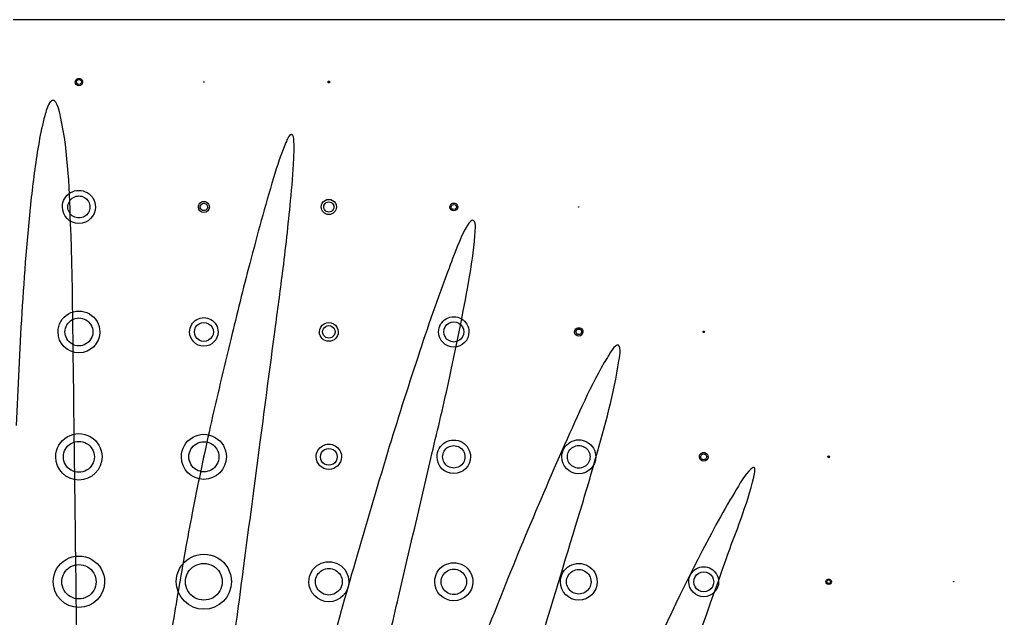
# Model space of a CAD drawing. Extents: x 9 to 391, y 39 to 560.
# Drawn here: x 201.8 to 327.1, y 483.3 to 560 of the extents above; entities that cross this region are included whole.
import ezdxf

# ---------------------------------------------------------------- set-up
doc = ezdxf.new("R2010")
doc.units = 0
doc.layers.add('Capa_1', color=7, linetype='CONTINUOUS')
doc.layers.add('Capa_2', color=7, linetype='CONTINUOUS')

msp = doc.modelspace()

# ---------------------------------------------------------------- linework, layer by layer
at = {"layer": 'Capa_1', "color": 7}
msp.add_lwpolyline([(9.38403, 559.9909), (390.61597, 559.9909), (390.61597, 40.0091), (9.38403, 40.0091)], close=True, dxfattribs=at)
for points in [[(207.03212, 547.58504), (206.94602, 547.97664), (206.46894, 550.5464), (205.66086, 549.3624)], [(205.66086, 549.3624), (205.33158, 548.88001), (205.17473, 548.23344), (205.0188, 547.68041)], [(205.0188, 547.68041), (204.70786, 546.57712), (204.48588, 545.44907), (204.28226, 544.32103)], [(208.35568, 533.00384), (208.15941, 537.84344), (208.07777, 542.83714), (207.03212, 547.58504)], [(236.75937, 545.16202), (236.37872, 545.58114), (236.01549, 544.53563), (235.89167, 544.25867)], [(204.28226, 544.32103), (203.85942, 541.97596), (203.55123, 539.60797), (203.29257, 537.23998)], [(235.89167, 544.25867), (235.23861, 542.79586), (234.77264, 541.23769), (234.30761, 539.70795)], [(236.91164, 544.27333), (236.89794, 544.49069), (236.92064, 544.98501), (236.75937, 545.16202)], [(236.90164, 542.20616), (236.92924, 542.89309), (236.95574, 543.58642), (236.91164, 544.27333)], [(236.4889, 536.77408), (236.66041, 538.58081), (236.82735, 540.39211), (236.90164, 542.20616)], [(234.30761, 539.70795), (233.20693, 536.08166), (232.22, 532.42421), (231.25873, 528.75942)], [(203.29257, 537.23998), (202.75415, 532.3105), (202.37624, 527.36266), (202.07264, 522.41299)], [(235.45976, 527.52406), (235.84959, 530.60007), (236.19538, 533.68708), (236.4889, 536.77408)], [(259.90583, 534.27862), (259.02253, 534.6684), (257.00188, 528.73374), (256.77257, 528.13303)], [(260.07093, 532.27472), (260.09113, 532.56821), (260.33876, 534.08694), (259.90583, 534.27862)], [(208.57674, 523.69237), (208.53814, 526.79589), (208.48144, 529.90307), (208.35568, 533.00384)], [(259.31147, 526.56752), (259.63525, 528.45493), (259.94068, 530.36346), (260.07093, 532.27472)], [(231.25873, 528.75942), (230.41029, 525.52292), (229.6178, 522.27359), (228.83357, 519.0215)], [(256.77257, 528.13303), (255.33251, 524.36919), (254.01261, 520.55675), (252.76425, 516.72504)], [(234.50308, 520.28161), (234.82228, 522.69546), (235.1534, 525.10839), (235.45976, 527.52406)], [(256.70194, 513.48028), (257.64394, 517.83016), (258.5575, 522.18004), (259.31147, 526.56752)], [(208.69962, 513.89849), (208.65842, 517.16342), (208.61792, 520.42744), (208.57674, 523.69237)], [(202.07264, 522.41299), (201.77822, 517.61556), (201.54799, 512.81355), (201.36729, 508.01063)], [(232.59799, 505.85999), (233.23273, 510.66751), (233.86837, 515.4741), (234.50308, 520.28161)], [(228.83357, 519.0215), (227.93376, 515.28885), (227.02937, 511.55894), (226.19286, 507.81161)], [(278.47519, 518.27313), (278.00374, 518.55102), (277.20207, 516.98092), (277.0489, 516.72779)], [(278.51089, 516.28117), (278.55309, 516.58564), (278.89429, 518.02734), (278.47519, 518.27313)], [(252.76425, 516.72504), (251.44253, 512.66957), (250.12355, 508.61225), (248.89353, 504.52741)], [(277.0489, 516.72779), (274.90716, 513.18682), (273.2644, 509.31383), (271.57944, 505.54174)], [(275.56566, 503.88452), (276.6966, 507.95101), (277.93579, 512.09178), (278.51089, 516.28117)], [(208.91701, 496.55678), (208.84461, 502.33735), (208.77209, 508.11793), (208.69962, 513.89849)], [(254.44738, 503.77906), (255.20227, 507.01097), (256.00025, 510.23646), (256.70194, 513.48028)], [(226.19286, 507.81161), (225.42422, 504.36968), (224.70418, 500.91674), (224.02543, 497.45554)], [(230.50671, 490.03059), (231.2038, 495.30674), (231.9009, 500.58382), (232.59799, 505.85999)], [(271.57944, 505.54174), (269.73214, 501.40648), (267.96188, 497.24094), (266.21546, 493.06257)], [(248.89353, 504.52741), (247.48834, 499.86114), (246.13267, 495.17927), (244.75224, 490.50566)], [(272.98366, 495.11415), (273.87153, 498.02966), (274.74841, 500.94792), (275.56566, 503.88452)], [(250.30241, 486.02096), (251.68377, 491.94002), (253.06603, 497.85999), (254.44738, 503.77906)], [(295.79515, 501.39732), (295.89045, 501.80175), (296.22167, 503.12332), (295.46312, 502.45107)], [(292.2528, 490.8835), (293.47731, 494.32911), (294.95223, 497.83065), (295.79515, 501.39732)], [(295.46312, 502.45107), (294.58624, 501.6752), (293.9772, 500.46002), (293.37366, 499.47686)], [(293.37366, 499.47686), (292.52614, 498.09662), (291.7254, 496.68518), (290.95308, 495.26181)], [(209.18759, 474.97157), (209.09769, 482.16634), (209.0069, 489.36109), (208.91701, 496.55678)], [(224.02543, 497.45554), (223.38153, 494.1677), (222.778, 490.86883), (222.22491, 487.56446)], [(267.88017, 478.35113), (269.58164, 483.93911), (271.28219, 489.52618), (272.98366, 495.11415)], [(290.95308, 495.26181), (287.76755, 489.38678), (284.88927, 483.34482), (282.1183, 477.26527)], [(266.21546, 493.06257), (264.53327, 489.03734), (262.92994, 484.98004), (261.33212, 480.92089)], [(244.75224, 490.50566), (243.52406, 486.34745), (242.40871, 482.15257), (241.24199, 477.97603)], [(284.29673, 468.5004), (286.94845, 475.96113), (289.60016, 483.42278), (292.2528, 490.8835)], [(228.95841, 478.3117), (229.47482, 482.21769), (229.9903, 486.12368), (230.50671, 490.03059)], [(222.22491, 487.56446), (221.68925, 484.37015), (221.15358, 481.17585), (220.64728, 477.97695)], [(248.10289, 476.42244), (248.8119, 479.62776), (249.55578, 482.8239), (250.30241, 486.02096)]]:
    msp.add_open_spline(points, degree=3, dxfattribs=at)
at = {"layer": 'Capa_2', "color": 5}
for points in [[(209.697758, 551.990904)], [(225.403631, 551.990904)], [(241.462462, 551.990904)], [(210.795796, 535.990905)], [(225.854612, 535.990904)], [(242.031087, 535.990904)], [(257.717358, 535.990905)], [(273.403631, 535.990904)], [(211.168346, 519.990904)], [(226.599711, 519.990905)], [(242.187951, 519.990905)], [(258.678143, 519.990905)], [(273.736969, 519.990904)], [(289.442852, 519.990904)], [(211.364421, 503.990905)], [(227.305599, 503.990905)], [(242.462458, 503.990905)], [(258.815397, 503.990905)], [(274.835007, 503.990905)], [(289.75658, 503.990905)], [(305.462462, 503.990905)], [(211.580106, 487.990905)], [(227.73697, 487.990905)], [(243.089914, 487.990905)], [(259.011482, 487.990905)], [(274.95265, 487.990905)], [(290.658533, 487.990905)], [(305.619316, 487.990906)], [(321.403631, 487.990905)]]:
    msp.add_lwpolyline(points, close=True, dxfattribs=at)
at = {"layer": 'Capa_2', "color": 7}
for points in [[(209.854621, 551.990904)], [(225.413434, 551.990904)], [(241.501678, 551.990904)], [(211.501678, 535.990905)], [(226.089906, 535.990904)], [(242.354616, 535.990904)], [(257.884025, 535.990905)], [(273.413434, 535.990904)], [(212.060502, 519.990904)], [(227.207554, 519.990905)], [(242.589911, 519.990905)], [(259.325202, 519.990905)], [(273.91344, 519.990904)], [(289.472263, 519.990904)], [(212.354617, 503.990905)], [(228.266383, 503.990905)], [(243.001673, 503.990905)], [(259.531083, 503.990905)], [(275.560497, 503.990905)], [(289.942854, 503.990905)], [(305.501678, 503.990905)], [(212.678145, 487.990905)], [(228.913441, 487.990905)], [(243.942855, 487.990905)], [(259.825207, 487.990905)], [(275.736964, 487.990905)], [(291.295788, 487.990905)], [(305.736963, 487.990906)], [(321.413434, 487.990905)]]:
    msp.add_lwpolyline(points, close=True, dxfattribs=at)
for points in [[(208.913444, 551.990904), (208.913444, 552.159029), (209.003138, 552.314383), (209.148738, 552.398446)], [(209.384033, 551.520316), (209.124134, 551.520316), (208.913444, 551.731006), (208.913444, 551.990904)], [(209.148738, 552.398446), (209.294339, 552.482508), (209.473726, 552.482508), (209.619327, 552.398446)], [(209.854621, 551.990904), (209.854621, 551.731006), (209.643931, 551.520316), (209.384033, 551.520316)], [(209.619327, 552.398446), (209.764927, 552.314383), (209.854621, 552.159029), (209.854621, 551.990904)], [(225.354611, 551.990904), (225.354611, 552.001412), (225.360217, 552.011122), (225.369317, 552.016376)], [(225.384023, 551.961493), (225.367779, 551.961493), (225.354611, 551.974661), (225.354611, 551.990904)], [(225.369317, 552.016376), (225.378417, 552.02163), (225.389629, 552.02163), (225.398729, 552.016376)], [(225.413434, 551.990904), (225.413434, 551.974661), (225.400266, 551.961493), (225.384023, 551.961493)], [(225.398729, 552.016376), (225.407829, 552.011122), (225.413434, 552.001412), (225.413434, 551.990904)], [(241.266384, 551.990904), (241.266384, 552.032936), (241.288807, 552.071774), (241.325207, 552.09279)], [(241.384031, 551.873257), (241.319056, 551.873257), (241.266384, 551.92593), (241.266384, 551.990904)], [(241.325207, 552.09279), (241.361607, 552.113805), (241.406454, 552.113805), (241.442854, 552.09279)], [(241.501678, 551.990904), (241.501678, 551.92593), (241.449005, 551.873257), (241.384031, 551.873257)], [(241.442854, 552.09279), (241.479254, 552.071774), (241.501678, 552.032936), (241.501678, 551.990904)], [(207.266385, 535.990905), (207.266385, 536.747467), (207.670006, 537.446559), (208.325208, 537.824841)], [(208.325208, 537.824841), (208.98041, 538.203122), (209.787653, 538.203122), (210.442855, 537.824841)], [(210.442855, 537.824841), (211.098057, 537.446559), (211.501678, 536.747467), (211.501678, 535.990905)], [(224.678142, 535.990904), (224.678142, 536.243092), (224.812682, 536.476122), (225.031083, 536.602216)], [(225.031083, 536.602216), (225.249483, 536.72831), (225.518564, 536.72831), (225.736965, 536.602216)], [(225.736965, 536.602216), (225.955366, 536.476122), (226.089906, 536.243092), (226.089906, 535.990904)], [(240.41344, 535.990904), (240.41344, 536.337662), (240.598433, 536.65808), (240.898734, 536.831458)], [(240.898734, 536.831458), (241.199035, 537.004837), (241.569021, 537.004837), (241.869322, 536.831458)], [(241.869322, 536.831458), (242.169623, 536.65808), (242.354616, 536.337662), (242.354616, 535.990904)], [(256.884025, 535.990905), (256.884025, 536.169538), (256.979325, 536.334601), (257.134025, 536.423918)], [(257.134025, 536.423918), (257.288726, 536.513234), (257.479325, 536.513234), (257.634025, 536.423918)], [(257.634025, 536.423918), (257.788726, 536.334601), (257.884025, 536.169538), (257.884025, 535.990905)], [(209.384032, 533.873258), (208.214487, 533.873258), (207.266385, 534.821361), (207.266385, 535.990905)], [(211.501678, 535.990905), (211.501678, 534.821361), (210.553576, 533.873258), (209.384032, 533.873258)], [(225.384024, 535.285022), (224.994176, 535.285022), (224.678142, 535.601056), (224.678142, 535.990904)], [(226.089906, 535.990904), (226.089906, 535.601056), (225.773872, 535.285022), (225.384024, 535.285022)], [(241.384028, 535.020316), (240.847987, 535.020316), (240.41344, 535.454863), (240.41344, 535.990904)], [(242.354616, 535.990904), (242.354616, 535.454863), (241.920069, 535.020316), (241.384028, 535.020316)], [(257.384025, 535.490905), (257.107883, 535.490905), (256.884025, 535.714763), (256.884025, 535.990905)], [(257.884025, 535.990905), (257.884025, 535.714763), (257.660168, 535.490905), (257.384025, 535.490905)], [(273.354611, 535.990904), (273.354611, 536.001412), (273.360217, 536.011122), (273.369317, 536.016376)], [(273.384023, 535.961493), (273.367779, 535.961493), (273.354611, 535.974661), (273.354611, 535.990904)], [(273.369317, 536.016376), (273.378417, 536.02163), (273.389629, 536.02163), (273.398729, 536.016376)], [(273.413434, 535.990904), (273.413434, 535.974661), (273.400266, 535.961493), (273.384023, 535.961493)], [(273.398729, 536.016376), (273.407829, 536.011122), (273.413434, 536.001412), (273.413434, 535.990904)], [(208.045797, 522.308796), (208.8739, 522.786901), (209.894164, 522.786901), (210.722267, 522.308796)], [(206.707562, 519.990904), (206.707562, 520.947115), (207.217694, 521.83069), (208.045797, 522.308796)], [(210.722267, 522.308796), (211.55037, 521.83069), (212.060502, 520.947115), (212.060502, 519.990904)], [(223.560496, 519.990905), (223.560496, 520.642389), (223.908058, 521.244386), (224.47226, 521.570128)], [(224.47226, 521.570128), (225.036462, 521.89587), (225.731588, 521.89587), (226.29579, 521.570128)], [(226.29579, 521.570128), (226.859992, 521.244386), (227.207554, 520.642389), (227.207554, 519.990905)], [(255.442849, 519.990905), (255.442849, 520.68442), (255.812835, 521.325255), (256.413437, 521.672013)], [(256.413437, 521.672013), (257.014039, 522.018771), (257.754012, 522.018771), (258.354614, 521.672013)], [(258.354614, 521.672013), (258.955216, 521.325255), (259.325202, 520.68442), (259.325202, 519.990905)], [(240.178147, 519.990905), (240.178147, 520.421725), (240.407987, 520.81982), (240.781088, 521.03523)], [(240.781088, 521.03523), (241.154189, 521.25064), (241.613869, 521.25064), (241.98697, 521.03523)], [(241.98697, 521.03523), (242.360071, 520.81982), (242.589911, 520.421725), (242.589911, 519.990905)], [(272.854616, 519.990904), (272.854616, 520.180045), (272.955521, 520.354818), (273.119322, 520.449388)], [(273.119322, 520.449388), (273.283123, 520.543959), (273.484933, 520.543959), (273.648734, 520.449388)], [(273.648734, 520.449388), (273.812534, 520.354818), (273.91344, 520.180045), (273.91344, 519.990904)], [(209.384032, 517.314434), (207.905858, 517.314434), (206.707562, 518.512731), (206.707562, 519.990904)], [(212.060502, 519.990905), (212.060502, 518.512731), (210.862206, 517.314434), (209.384032, 517.314434)], [(225.384025, 518.167376), (224.376918, 518.167376), (223.560496, 518.983798), (223.560496, 519.990905)], [(227.207554, 519.990905), (227.207554, 518.983798), (226.391132, 518.167376), (225.384025, 518.167376)], [(241.384029, 518.785023), (240.718039, 518.785023), (240.178147, 519.324915), (240.178147, 519.990905)], [(242.589911, 519.990905), (242.589911, 519.324915), (242.050019, 518.785023), (241.384029, 518.785023)], [(257.384026, 518.049729), (256.311943, 518.049728), (255.442849, 518.918823), (255.442849, 519.990905)], [(259.325202, 519.990905), (259.325202, 518.918823), (258.456108, 518.049729), (257.384026, 518.049729)], [(273.384028, 519.461493), (273.091642, 519.461493), (272.854616, 519.698518), (272.854616, 519.990904)], [(273.91344, 519.990904), (273.91344, 519.698518), (273.676414, 519.461493), (273.384028, 519.461493)], [(289.295793, 519.990904), (289.295793, 520.022428), (289.31261, 520.051557), (289.33991, 520.067318)], [(289.384028, 519.902669), (289.335297, 519.902669), (289.295793, 519.942173), (289.295793, 519.990904)], [(289.33991, 520.067318), (289.367211, 520.08308), (289.400846, 520.08308), (289.428146, 520.067318)], [(289.472263, 519.990904), (289.472263, 519.942173), (289.432759, 519.902669), (289.384028, 519.902669)], [(289.428146, 520.067318), (289.455446, 520.051557), (289.472263, 520.022428), (289.472263, 519.990904)], [(206.413441, 503.990905), (206.413441, 505.052194), (206.979632, 506.032865), (207.898735, 506.56351)], [(207.898735, 506.56351), (208.817838, 507.094154), (209.95022, 507.094154), (210.869323, 506.56351)], [(210.869323, 506.56351), (211.788426, 506.032865), (212.354617, 505.052194), (212.354617, 503.990905)], [(222.501678, 503.990905), (222.501678, 505.02067), (223.051051, 505.972213), (223.942854, 506.487095)], [(223.942854, 506.487095), (224.834657, 507.001978), (225.933404, 507.001978), (226.825207, 506.487095)], [(226.825207, 506.487095), (227.71701, 505.972213), (228.266383, 505.02067), (228.266383, 503.990905)], [(239.766379, 503.990905), (239.766379, 504.568834), (240.074701, 505.102863), (240.575203, 505.391828)], [(240.575203, 505.391828), (241.075705, 505.680793), (241.692348, 505.680793), (242.19285, 505.391828)], [(242.19285, 505.391828), (242.693352, 505.102863), (243.001673, 504.568834), (243.001673, 503.990905)], [(255.236966, 503.990905), (255.236966, 504.757975), (255.646193, 505.466777), (256.310495, 505.850312)], [(256.310495, 505.850312), (256.974797, 506.233848), (257.793251, 506.233848), (258.457554, 505.850312)], [(258.457554, 505.850312), (259.121856, 505.466777), (259.531083, 504.757975), (259.531083, 503.990905)], [(271.207556, 503.990905), (271.207556, 504.768483), (271.622389, 505.486994), (272.295792, 505.875783)], [(272.295792, 505.875783), (272.969194, 506.264572), (273.79886, 506.264572), (274.472262, 505.875783)], [(274.472262, 505.875783), (275.145664, 505.486994), (275.560497, 504.768483), (275.560497, 503.990905)], [(209.384029, 501.020317), (207.743418, 501.020317), (206.413441, 502.350295), (206.413441, 503.990905)], [(212.354617, 503.990905), (212.354617, 502.350295), (211.024639, 501.020317), (209.384029, 501.020317)], [(225.384031, 501.108552), (223.792151, 501.108552), (222.501678, 502.399025), (222.501678, 503.990905)], [(228.266383, 503.990905), (228.266383, 502.399025), (226.97591, 501.108552), (225.384031, 501.108552)], [(241.384026, 502.373258), (240.490625, 502.373258), (239.766379, 503.097503), (239.766379, 503.990905)], [(243.001673, 503.990905), (243.001673, 503.097503), (242.277428, 502.373258), (241.384026, 502.373258)], [(257.384024, 501.843846), (256.198236, 501.843846), (255.236966, 502.805117), (255.236966, 503.990905)], [(259.531083, 503.990905), (259.531083, 502.805117), (258.569812, 501.843846), (257.384024, 501.843846)], [(273.384027, 501.814434), (272.181995, 501.814434), (271.207556, 502.788873), (271.207556, 503.990905)], [(275.560497, 503.990905), (275.560497, 502.788873), (274.586058, 501.814434), (273.384027, 501.814434)], [(288.825207, 503.990905), (288.825207, 504.190553), (288.931718, 504.375036), (289.104619, 504.47486)], [(289.384031, 503.432081), (289.075401, 503.432081), (288.825207, 503.682275), (288.825207, 503.990905)], [(289.104619, 504.47486), (289.277519, 504.574684), (289.490542, 504.574684), (289.663442, 504.47486)], [(289.942854, 503.990905), (289.942854, 503.682275), (289.69266, 503.432081), (289.384031, 503.432081)], [(289.663442, 504.47486), (289.836343, 504.375036), (289.942854, 504.190553), (289.942854, 503.990905)], [(305.266384, 503.990905), (305.266384, 504.032936), (305.288807, 504.071775), (305.325207, 504.09279)], [(305.384031, 503.873258), (305.319056, 503.873258), (305.266384, 503.92593), (305.266384, 503.990905)], [(305.325207, 504.09279), (305.361607, 504.113806), (305.406454, 504.113806), (305.442854, 504.09279)], [(305.501678, 503.990905), (305.501678, 503.92593), (305.449005, 503.873258), (305.384031, 503.873258)], [(305.442854, 504.09279), (305.479254, 504.071775), (305.501678, 504.032936), (305.501678, 503.990905)], [(207.736969, 490.843695), (208.756173, 491.432132), (210.011883, 491.432132), (211.031087, 490.843695)], [(223.619324, 491.047465), (224.711327, 491.677934), (226.056731, 491.677934), (227.148735, 491.047465)], [(206.089911, 487.990905), (206.089911, 489.16778), (206.717766, 490.255257), (207.736969, 490.843695)], [(211.031087, 490.843695), (212.05029, 490.255257), (212.678145, 489.16778), (212.678145, 487.990905)], [(221.854618, 487.990905), (221.854618, 489.251842), (222.52732, 490.416996), (223.619324, 491.047465)], [(227.148735, 491.047465), (228.240739, 490.416996), (228.913441, 489.251842), (228.913441, 487.990905)], [(238.825208, 487.990905), (238.825208, 488.905084), (239.312917, 489.749821), (240.10462, 490.206911)], [(240.10462, 490.206911), (240.896323, 490.664), (241.87174, 490.664), (242.663443, 490.206911)], [(242.663443, 490.206911), (243.455146, 489.749821), (243.942855, 488.905084), (243.942855, 487.990905)], [(254.942855, 487.990905), (254.942855, 488.863053), (255.40814, 489.668951), (256.163443, 490.105025)], [(256.163443, 490.105025), (256.918745, 490.5411), (257.849317, 490.5411), (258.604619, 490.105025)], [(258.604619, 490.105025), (259.359922, 489.668951), (259.825207, 488.863053), (259.825207, 487.990905)], [(272.207552, 490.028612), (272.935555, 490.448924), (273.832491, 490.448924), (274.560493, 490.028612)], [(271.031082, 487.990905), (271.031082, 488.83153), (271.47955, 489.6083), (272.207552, 490.028612)], [(274.560493, 490.028612), (275.288496, 489.6083), (275.736964, 488.83153), (275.736964, 487.990905)], [(287.472258, 487.990905), (287.472258, 488.673913), (287.836639, 489.305038), (288.428141, 489.646542)], [(288.428141, 489.646542), (289.019643, 489.988046), (289.748403, 489.988046), (290.339905, 489.646542)], [(290.339905, 489.646542), (290.931407, 489.305038), (291.295788, 488.673913), (291.295788, 487.990905)], [(209.384028, 484.696788), (207.564737, 484.696788), (206.089911, 486.171614), (206.089911, 487.990905)], [(212.678145, 487.990905), (212.678145, 486.171614), (211.203319, 484.696788), (209.384028, 484.696788)], [(225.384029, 484.461493), (223.434789, 484.461493), (221.854618, 486.041665), (221.854618, 487.990905)], [(228.913441, 487.990905), (228.913441, 486.041665), (227.33327, 484.461493), (225.384029, 484.461493)], [(241.384032, 485.432081), (239.970832, 485.432081), (238.825208, 486.577705), (238.825208, 487.990905)], [(243.942855, 487.990905), (243.942855, 486.577706), (242.797231, 485.432081), (241.384032, 485.432081)], [(257.384031, 485.549728), (256.035806, 485.549728), (254.942855, 486.64268), (254.942855, 487.990905)], [(259.825207, 487.990905), (259.825207, 486.64268), (258.732255, 485.549728), (257.384031, 485.549728)], [(273.384023, 485.637964), (272.084529, 485.637964), (271.031082, 486.691412), (271.031082, 487.990905)], [(275.736964, 487.990905), (275.736964, 486.691412), (274.683516, 485.637964), (273.384023, 485.637964)], [(289.384023, 486.079141), (288.328185, 486.079141), (287.472258, 486.935067), (287.472258, 487.990905)], [(291.295788, 487.990905), (291.295788, 486.935067), (290.439862, 486.079141), (289.384023, 486.079141)], [(305.031081, 487.990906), (305.031081, 488.116999), (305.098351, 488.233515), (305.207551, 488.296562)], [(305.384022, 487.637964), (305.189098, 487.637964), (305.031081, 487.795982), (305.031081, 487.990906)], [(305.207551, 488.296562), (305.316752, 488.359608), (305.451292, 488.359608), (305.560492, 488.296562)], [(305.736963, 487.990906), (305.736963, 487.795982), (305.578946, 487.637964), (305.384022, 487.637964)], [(305.560492, 488.296562), (305.669693, 488.233515), (305.736963, 488.116999), (305.736963, 487.990906)], [(321.354611, 487.990905), (321.354611, 488.001413), (321.360217, 488.011123), (321.369317, 488.016377)], [(321.384023, 487.961494), (321.367779, 487.961494), (321.354611, 487.974662), (321.354611, 487.990905)], [(321.369317, 488.016377), (321.378417, 488.021631), (321.389629, 488.021631), (321.398729, 488.016377)], [(321.413434, 487.990905), (321.413434, 487.974662), (321.400266, 487.961494), (321.384023, 487.961494)], [(321.398729, 488.016377), (321.407829, 488.011123), (321.413434, 488.001413), (321.413434, 487.990905)]]:
    msp.add_open_spline(points, degree=3, dxfattribs=at)
at = {"layer": 'Capa_2', "color": 5}
for points in [[(209.070307, 551.990904), (209.070307, 552.102988), (209.130103, 552.206557), (209.22717, 552.262599)], [(209.22717, 551.71921), (209.130103, 551.775252), (209.070307, 551.878821), (209.070307, 551.990904)], [(209.22717, 552.262599), (209.324237, 552.31864), (209.443828, 552.31864), (209.540895, 552.262599)], [(209.540895, 551.71921), (209.443828, 551.663169), (209.324237, 551.663169), (209.22717, 551.71921)], [(209.540895, 552.262599), (209.637962, 552.206557), (209.697758, 552.102988), (209.697758, 551.990904)], [(209.697758, 551.990904), (209.697758, 551.878821), (209.637962, 551.775252), (209.540895, 551.71921)], [(225.364415, 551.990904), (225.364415, 551.99791), (225.368152, 552.004383), (225.374219, 552.007885)], [(225.374219, 551.973924), (225.368152, 551.977426), (225.364415, 551.983899), (225.364415, 551.990904)], [(225.374219, 552.007885), (225.380285, 552.011388), (225.38776, 552.011388), (225.393827, 552.007885)], [(225.393827, 551.973924), (225.38776, 551.970421), (225.380285, 551.970421), (225.374219, 551.973924)], [(225.393827, 552.007885), (225.399893, 552.004383), (225.403631, 551.99791), (225.403631, 551.990904)], [(225.403631, 551.990904), (225.403631, 551.983899), (225.399893, 551.977426), (225.393827, 551.973924)], [(241.305599, 551.990904), (241.305599, 552.018925), (241.320548, 552.044818), (241.344815, 552.058828)], [(241.344815, 551.922981), (241.320548, 551.936991), (241.305599, 551.962884), (241.305599, 551.990904)], [(241.344815, 552.058828), (241.369082, 552.072838), (241.39898, 552.072838), (241.423246, 552.058828)], [(241.423246, 551.922981), (241.39898, 551.908971), (241.369082, 551.908971), (241.344815, 551.922981)], [(241.423246, 552.058828), (241.447513, 552.044818), (241.462462, 552.018925), (241.462462, 551.990904)], [(241.462462, 551.990904), (241.462462, 551.962884), (241.447513, 551.936991), (241.423246, 551.922981)], [(207.972267, 535.990905), (207.972267, 536.49528), (208.241348, 536.961341), (208.678149, 537.213529)], [(208.678149, 537.213529), (209.114951, 537.465716), (209.653112, 537.465716), (210.089914, 537.213529)], [(210.089914, 537.213529), (210.526715, 536.961341), (210.795796, 536.49528), (210.795796, 535.990905)], [(225.14873, 536.398446), (225.29433, 536.482508), (225.473717, 536.482508), (225.619318, 536.398446)], [(240.736969, 535.990904), (240.736969, 536.222076), (240.860298, 536.435688), (241.060498, 536.551274)], [(241.060498, 536.551274), (241.260699, 536.66686), (241.507357, 536.66686), (241.707557, 536.551274)], [(241.707557, 536.551274), (241.907758, 536.435688), (242.031087, 536.222076), (242.031087, 535.990904)], [(208.678149, 534.768281), (208.241348, 535.020468), (207.972267, 535.48653), (207.972267, 535.990905)], [(210.795796, 535.990905), (210.795796, 535.48653), (210.526715, 535.020468), (210.089914, 534.768281)], [(224.913436, 535.990904), (224.913436, 536.159029), (225.003129, 536.314383), (225.14873, 536.398446)], [(225.14873, 535.583363), (225.003129, 535.667425), (224.913436, 535.822779), (224.913436, 535.990904)], [(225.619318, 535.583363), (225.473717, 535.4993), (225.29433, 535.4993), (225.14873, 535.583363)], [(225.619318, 536.398446), (225.764918, 536.314383), (225.854612, 536.159029), (225.854612, 535.990904)], [(225.854612, 535.990904), (225.854612, 535.822779), (225.764918, 535.667425), (225.619318, 535.583363)], [(241.060498, 535.430535), (240.860298, 535.546121), (240.736969, 535.759733), (240.736969, 535.990904)], [(241.707557, 535.430535), (241.507357, 535.314949), (241.260699, 535.314949), (241.060498, 535.430535)], [(242.031087, 535.990904), (242.031087, 535.759733), (241.907758, 535.546121), (241.707557, 535.430535)], [(257.050692, 535.990905), (257.050692, 536.109993), (257.114225, 536.220036), (257.217359, 536.27958)], [(257.217359, 535.70223), (257.114225, 535.761774), (257.050692, 535.871816), (257.050692, 535.990905)], [(257.217359, 536.27958), (257.320492, 536.339124), (257.447558, 536.339124), (257.550692, 536.27958)], [(257.550692, 535.70223), (257.447558, 535.642686), (257.320492, 535.642686), (257.217359, 535.70223)], [(257.550692, 536.27958), (257.653826, 536.220036), (257.717358, 536.109993), (257.717358, 535.990905)], [(257.717358, 535.990905), (257.717358, 535.871816), (257.653826, 535.761774), (257.550692, 535.70223)], [(273.364415, 535.990904), (273.364415, 535.99791), (273.368152, 536.004383), (273.374219, 536.007885)], [(273.374219, 535.973924), (273.368152, 535.977426), (273.364415, 535.983899), (273.364415, 535.990904)], [(273.374219, 536.007885), (273.380285, 536.011388), (273.38776, 536.011388), (273.393827, 536.007885)], [(273.393827, 535.973924), (273.38776, 535.970421), (273.380285, 535.970421), (273.374219, 535.973924)], [(273.393827, 536.007885), (273.399893, 536.004383), (273.403631, 535.99791), (273.403631, 535.990904)], [(273.403631, 535.990904), (273.403631, 535.983899), (273.399893, 535.977426), (273.393827, 535.973924)], [(210.089914, 534.768281), (209.653112, 534.516093), (209.114951, 534.516093), (208.678149, 534.768281)], [(207.599718, 519.990904), (207.599718, 520.628378), (207.939807, 521.217428), (208.491875, 521.536165)], [(208.491875, 521.536165), (209.043944, 521.854902), (209.72412, 521.854902), (210.276189, 521.536165)], [(210.276189, 521.536165), (210.828257, 521.217428), (211.168346, 520.628378), (211.168346, 519.990904)], [(224.168339, 519.990905), (224.168339, 520.425228), (224.400047, 520.826559), (224.776182, 521.04372)], [(224.776182, 521.04372), (225.152316, 521.260881), (225.615733, 521.260881), (225.991868, 521.04372)], [(225.991868, 521.04372), (226.368003, 520.826559), (226.599711, 520.425228), (226.599711, 519.990905)], [(240.580108, 519.990905), (240.580108, 520.278119), (240.733334, 520.543515), (240.982068, 520.687122)], [(240.982068, 520.687122), (241.230802, 520.830728), (241.537256, 520.830728), (241.78599, 520.687122)], [(241.78599, 520.687122), (242.034724, 520.543515), (242.187951, 520.278119), (242.187951, 519.990905)], [(256.089908, 519.990905), (256.089908, 520.453248), (256.336565, 520.880472), (256.736967, 521.111643)], [(256.736967, 521.111643), (257.137368, 521.342815), (257.630683, 521.342815), (258.031084, 521.111643)], [(258.031084, 521.111643), (258.431486, 520.880472), (258.678143, 520.453248), (258.678143, 519.990905)], [(273.031087, 519.990904), (273.031087, 520.116998), (273.098357, 520.233514), (273.207557, 520.29656)], [(273.207557, 520.29656), (273.316758, 520.359607), (273.451298, 520.359607), (273.560498, 520.29656)], [(273.560498, 520.29656), (273.669699, 520.233514), (273.736969, 520.116998), (273.736969, 519.990904)], [(208.491875, 518.445644), (207.939807, 518.76438), (207.599718, 519.353431), (207.599718, 519.990904)], [(211.168346, 519.990904), (211.168346, 519.353431), (210.828257, 518.76438), (210.276189, 518.445644)], [(224.776182, 518.93809), (224.400047, 519.155251), (224.168339, 519.556582), (224.168339, 519.990905)], [(225.991868, 518.93809), (225.615733, 518.720928), (225.152316, 518.720928), (224.776182, 518.93809)], [(226.599711, 519.990905), (226.599711, 519.556582), (226.368003, 519.155251), (225.991868, 518.93809)], [(240.982068, 519.294689), (240.733334, 519.438295), (240.580108, 519.703692), (240.580108, 519.990905)], [(241.78599, 519.294689), (241.537256, 519.151082), (241.230802, 519.151082), (240.982068, 519.294689)], [(242.187951, 519.990905), (242.187951, 519.703692), (242.034724, 519.438295), (241.78599, 519.294689)], [(256.736967, 518.870166), (256.336565, 519.101338), (256.089908, 519.528561), (256.089908, 519.990905)], [(258.031084, 518.870166), (257.630683, 518.638994), (257.137368, 518.638994), (256.736967, 518.870166)], [(258.678143, 519.990905), (258.678143, 519.528561), (258.431486, 519.101338), (258.031084, 518.870166)], [(273.207557, 519.685248), (273.098357, 519.748295), (273.031087, 519.864811), (273.031087, 519.990904)], [(273.560498, 519.685248), (273.451298, 519.622202), (273.316758, 519.622202), (273.207557, 519.685248)], [(273.736969, 519.990904), (273.736969, 519.864811), (273.669699, 519.748295), (273.560498, 519.685248)], [(289.325205, 519.990904), (289.325205, 520.01192), (289.336416, 520.031339), (289.354616, 520.041847)], [(289.354616, 519.939962), (289.336416, 519.95047), (289.325205, 519.969889), (289.325205, 519.990904)], [(289.354616, 520.041847), (289.372816, 520.052355), (289.39524, 520.052355), (289.41344, 520.041847)], [(289.41344, 519.939962), (289.39524, 519.929454), (289.372816, 519.929454), (289.354616, 519.939962)], [(289.41344, 520.041847), (289.43164, 520.031339), (289.442852, 520.01192), (289.442852, 519.990904)], [(289.442852, 519.990904), (289.442852, 519.969889), (289.43164, 519.95047), (289.41344, 519.939962)], [(210.276189, 518.445644), (209.72412, 518.126907), (209.043944, 518.126907), (208.491875, 518.445644)], [(207.403637, 503.990905), (207.403637, 504.698431), (207.781097, 505.352212), (208.393833, 505.705975)], [(208.393833, 505.705975), (209.006568, 506.059738), (209.761489, 506.059738), (210.374225, 505.705975)], [(210.374225, 505.705975), (210.98696, 505.352212), (211.364421, 504.698431), (211.364421, 503.990905)], [(223.462462, 503.990905), (223.462462, 504.677415), (223.828711, 505.311777), (224.423246, 505.655032)], [(224.423246, 505.655032), (225.017782, 505.998287), (225.75028, 505.998287), (226.344815, 505.655032)], [(226.344815, 505.655032), (226.93935, 505.311777), (227.305599, 504.677415), (227.305599, 503.990905)], [(240.844811, 504.924854), (241.178478, 505.117497), (241.589574, 505.117497), (241.923242, 504.924854)], [(255.952652, 503.990905), (255.952652, 504.502285), (256.22547, 504.97482), (256.668338, 505.23051)], [(256.668338, 505.23051), (257.111206, 505.4862), (257.656842, 505.4862), (258.09971, 505.23051)], [(258.09971, 505.23051), (258.542579, 504.97482), (258.815397, 504.502285), (258.815397, 503.990905)], [(271.933047, 503.990905), (271.933047, 504.50929), (272.209602, 504.988298), (272.658537, 505.24749)], [(272.658537, 505.24749), (273.107472, 505.506683), (273.660582, 505.506683), (274.109517, 505.24749)], [(274.109517, 505.24749), (274.558452, 504.988298), (274.835007, 504.50929), (274.835007, 503.990905)], [(208.393833, 502.275835), (207.781097, 502.629598), (207.403637, 503.283379), (207.403637, 503.990905)], [(211.364421, 503.990905), (211.364421, 503.283379), (210.98696, 502.629598), (210.374225, 502.275835)], [(224.423246, 502.326778), (223.828711, 502.670033), (223.462462, 503.304394), (223.462462, 503.990905)], [(227.305599, 503.990905), (227.305599, 503.304394), (226.93935, 502.670033), (226.344815, 502.326778)], [(240.305595, 503.990905), (240.305595, 504.376191), (240.511143, 504.73221), (240.844811, 504.924854)], [(240.844811, 503.056956), (240.511143, 503.249599), (240.305595, 503.605618), (240.305595, 503.990905)], [(241.923242, 504.924854), (242.25691, 504.73221), (242.462458, 504.376191), (242.462458, 503.990905)], [(242.462458, 503.990905), (242.462458, 503.605618), (242.25691, 503.249599), (241.923242, 503.056956)], [(256.668338, 502.7513), (256.22547, 503.00699), (255.952652, 503.479525), (255.952652, 503.990905)], [(258.815397, 503.990905), (258.815397, 503.479525), (258.542579, 503.00699), (258.09971, 502.7513)], [(272.658537, 502.734319), (272.209602, 502.993511), (271.933047, 503.472519), (271.933047, 503.990905)], [(274.835007, 503.990905), (274.835007, 503.472519), (274.558452, 502.993511), (274.109517, 502.734319)], [(289.011482, 503.990905), (289.011482, 504.124004), (289.082489, 504.246992), (289.197756, 504.313542)], [(289.197756, 503.668268), (289.082489, 503.734817), (289.011482, 503.857806), (289.011482, 503.990905)], [(289.197756, 504.313542), (289.313023, 504.380091), (289.455038, 504.380091), (289.570305, 504.313542)], [(289.570305, 504.313542), (289.685572, 504.246992), (289.75658, 504.124004), (289.75658, 503.990905)], [(289.75658, 503.990905), (289.75658, 503.857806), (289.685572, 503.734817), (289.570305, 503.668268)], [(305.305599, 503.990905), (305.305599, 504.018926), (305.320548, 504.044818), (305.344815, 504.058828)], [(305.344815, 503.922981), (305.320548, 503.936992), (305.305599, 503.962884), (305.305599, 503.990905)], [(305.344815, 504.058828), (305.369082, 504.072839), (305.39898, 504.072839), (305.423246, 504.058828)], [(305.423246, 503.922981), (305.39898, 503.908971), (305.369082, 503.908971), (305.344815, 503.922981)], [(305.423246, 504.058828), (305.447513, 504.044818), (305.462462, 504.018926), (305.462462, 503.990905)], [(305.462462, 503.990905), (305.462462, 503.962884), (305.447513, 503.936992), (305.423246, 503.922981)], [(241.923242, 503.056956), (241.589574, 502.864313), (241.178478, 502.864313), (240.844811, 503.056956)], [(258.09971, 502.7513), (257.656842, 502.49561), (257.111206, 502.49561), (256.668338, 502.7513)], [(274.109517, 502.734319), (273.660582, 502.475126), (273.107472, 502.475126), (272.658537, 502.734319)], [(289.570305, 503.668268), (289.455038, 503.601719), (289.313023, 503.601719), (289.197756, 503.668268)], [(210.374225, 502.275835), (209.761489, 501.922072), (209.006568, 501.922072), (208.393833, 502.275835)], [(226.344815, 502.326778), (225.75028, 501.983522), (225.017782, 501.983522), (224.423246, 502.326778)], [(208.285989, 489.892765), (208.965458, 490.285056), (209.802598, 490.285056), (210.482067, 489.892765)], [(224.207559, 490.028612), (224.935561, 490.448924), (225.832497, 490.448924), (226.5605, 490.028612)], [(207.18795, 487.990905), (207.18795, 488.775488), (207.60652, 489.500473), (208.285989, 489.892765)], [(210.482067, 489.892765), (211.161536, 489.500473), (211.580106, 488.775488), (211.580106, 487.990905)], [(223.031088, 487.990905), (223.031088, 488.83153), (223.479556, 489.608299), (224.207559, 490.028612)], [(226.5605, 490.028612), (227.288502, 489.608299), (227.73697, 488.83153), (227.73697, 487.990905)], [(239.678149, 487.990905), (239.678149, 488.600358), (240.003289, 489.163515), (240.53109, 489.468242)], [(240.53109, 489.468242), (241.058892, 489.772968), (241.709171, 489.772968), (242.236973, 489.468242)], [(242.236973, 489.468242), (242.764774, 489.163515), (243.089914, 488.600358), (243.089914, 487.990905)], [(255.75658, 487.990905), (255.75658, 488.572337), (256.06677, 489.109602), (256.570305, 489.400319)], [(256.570305, 489.400319), (257.073841, 489.691035), (257.694221, 489.691035), (258.197756, 489.400319)], [(258.197756, 489.400319), (258.701291, 489.109602), (259.011482, 488.572337), (259.011482, 487.990905)], [(271.815396, 487.990905), (271.815396, 488.551322), (272.114374, 489.069168), (272.599709, 489.349376)], [(272.599709, 489.349376), (273.085044, 489.629585), (273.683002, 489.629585), (274.168337, 489.349376)], [(274.168337, 489.349376), (274.653672, 489.069168), (274.95265, 488.551322), (274.95265, 487.990905)], [(288.109513, 487.990905), (288.109513, 488.446244), (288.352433, 488.866994), (288.746768, 489.094663)], [(288.746768, 489.094663), (289.141103, 489.322332), (289.626943, 489.322332), (290.021278, 489.094663)], [(290.021278, 489.094663), (290.415613, 488.866994), (290.658533, 488.446244), (290.658533, 487.990905)], [(208.285989, 486.089046), (207.60652, 486.481337), (207.18795, 487.206322), (207.18795, 487.990905)], [(211.580106, 487.990905), (211.580106, 487.206322), (211.161536, 486.481337), (210.482067, 486.089046)], [(224.207559, 485.953198), (223.479556, 486.373511), (223.031088, 487.15028), (223.031088, 487.990905)], [(227.73697, 487.990905), (227.73697, 487.15028), (227.288502, 486.373511), (226.5605, 485.953198)], [(240.53109, 486.513567), (240.003289, 486.818294), (239.678149, 487.381452), (239.678149, 487.990905)], [(243.089914, 487.990905), (243.089914, 487.381452), (242.764774, 486.818294), (242.236973, 486.513567)], [(256.570305, 486.581491), (256.06677, 486.872207), (255.75658, 487.409473), (255.75658, 487.990905)], [(259.011482, 487.990905), (259.011482, 487.409473), (258.701291, 486.872207), (258.197756, 486.581491)], [(272.599709, 486.632434), (272.114374, 486.912642), (271.815396, 487.430489), (271.815396, 487.990905)], [(274.95265, 487.990905), (274.95265, 487.430489), (274.653672, 486.912642), (274.168337, 486.632434)], [(288.746768, 486.887148), (288.352433, 487.114817), (288.109513, 487.535567), (288.109513, 487.990905)], [(290.658533, 487.990905), (290.658533, 487.535567), (290.415613, 487.114817), (290.021278, 486.887148)], [(305.148728, 487.990906), (305.148728, 488.074968), (305.193575, 488.152645), (305.266375, 488.194676)], [(305.266375, 487.787135), (305.193575, 487.829166), (305.148728, 487.906843), (305.148728, 487.990906)], [(305.266375, 488.194676), (305.339175, 488.236708), (305.428869, 488.236708), (305.501669, 488.194676)], [(305.501669, 487.787135), (305.428869, 487.745104), (305.339175, 487.745104), (305.266375, 487.787135)], [(305.501669, 488.194676), (305.574469, 488.152645), (305.619316, 488.074968), (305.619316, 487.990906)], [(305.619316, 487.990906), (305.619316, 487.906843), (305.574469, 487.829166), (305.501669, 487.787135)], [(321.364415, 487.990905), (321.364415, 487.997911), (321.368152, 488.004384), (321.374219, 488.007886)], [(321.374219, 487.973925), (321.368152, 487.977427), (321.364415, 487.9839), (321.364415, 487.990905)], [(321.374219, 488.007886), (321.380285, 488.011389), (321.38776, 488.011389), (321.393827, 488.007886)], [(321.393827, 487.973925), (321.38776, 487.970422), (321.380285, 487.970422), (321.374219, 487.973925)], [(321.393827, 488.007886), (321.399893, 488.004384), (321.403631, 487.997911), (321.403631, 487.990905)], [(321.403631, 487.990905), (321.403631, 487.9839), (321.399893, 487.977427), (321.393827, 487.973925)], [(242.236973, 486.513567), (241.709171, 486.208841), (241.058892, 486.208841), (240.53109, 486.513567)], [(258.197756, 486.581491), (257.694221, 486.290775), (257.073841, 486.290775), (256.570305, 486.581491)], [(274.168337, 486.632434), (273.683002, 486.352226), (273.085044, 486.352226), (272.599709, 486.632434)], [(290.021278, 486.887148), (289.626943, 486.659478), (289.141103, 486.659478), (288.746768, 486.887148)], [(210.482067, 486.089046), (209.802598, 485.696754), (208.965458, 485.696754), (208.285989, 486.089046)], [(226.5605, 485.953198), (225.832497, 485.532886), (224.935561, 485.532886), (224.207559, 485.953198)]]:
    msp.add_open_spline(points, degree=3, dxfattribs=at)

doc.saveas('drawing.dxf')
